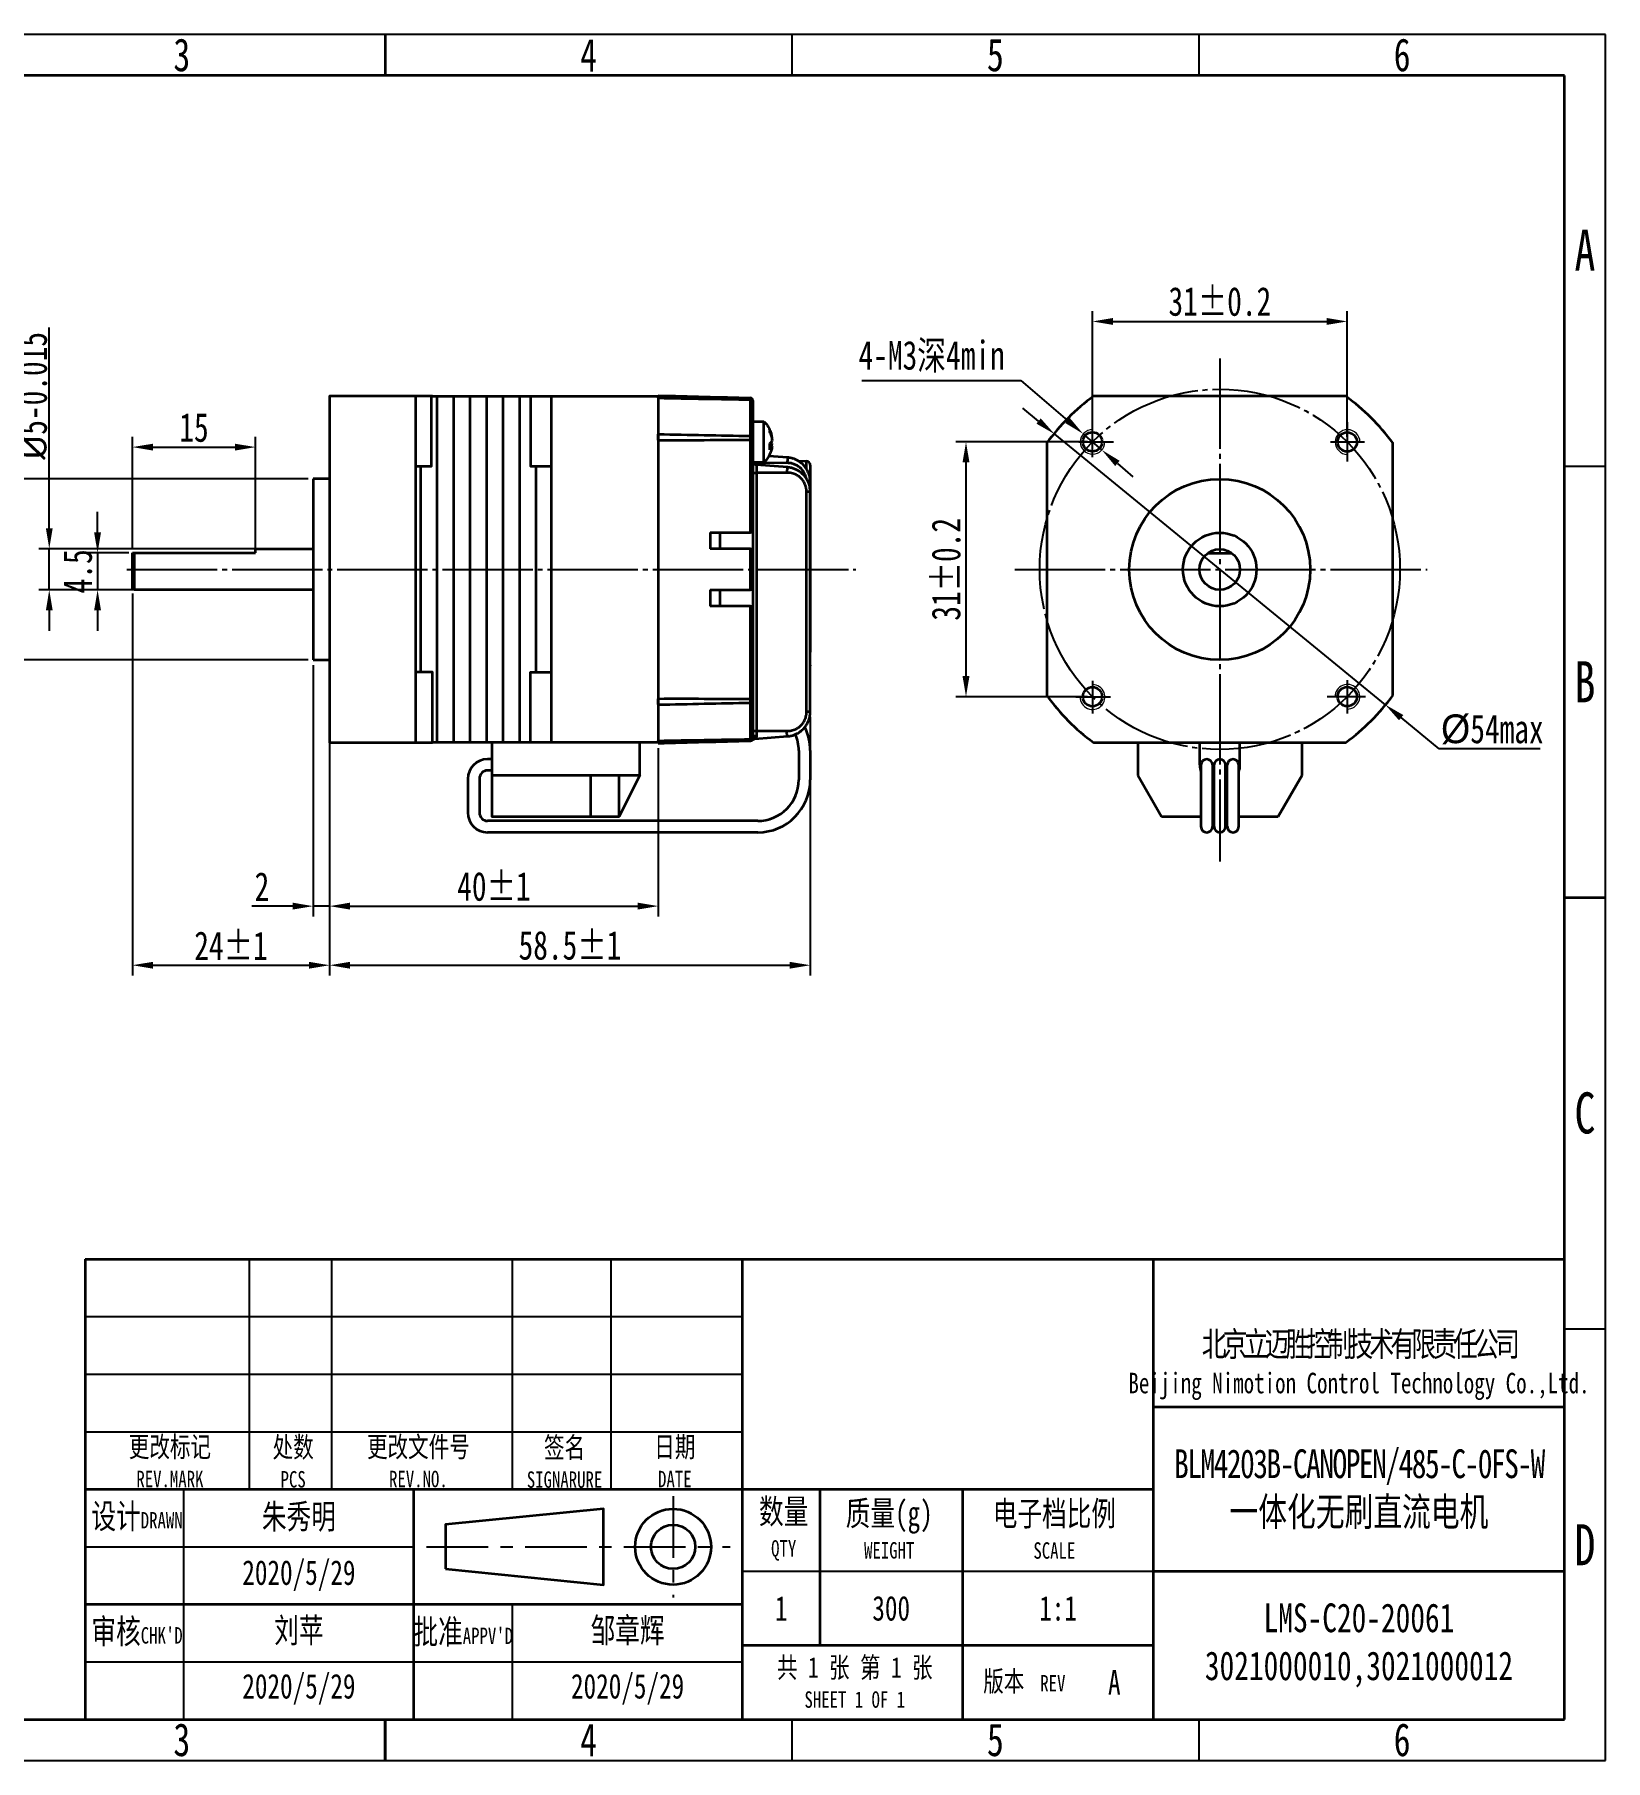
# Model space of a CAD drawing. Header units: inches. Extents: x 0 to 702, y -298 to -87.
# Drawn here: x 105.8 to 297, y -297.9 to -87.9 of the extents above; entities that cross this region are included whole.
import ezdxf

# ---------------------------------------------------------------- set-up
doc = ezdxf.new("R2010")
doc.units = ezdxf.units.IN
doc.linetypes.add('CENTER', pattern=[2, 1.25, -0.25, 0.25, -0.25])
doc.linetypes.add('JIS_08_11', pattern=[12.8, 11, -0.6, 0.6, -0.6])
for name, color, linetype in [('中心线层', 1, 'JIS_08_11'), ('图框', 7, 'Continuous'), ('尺寸线层', 3, 'Continuous')]:
    doc.layers.add(name, color=color, linetype=linetype)
doc.layers.add('粗实线层', color=7, linetype='Continuous', lineweight=35)
doc.styles.get("Standard").update_dxf_attribs({"font": 'gbenor.shx', "bigfont": 'gbcbig.shx'})
doc.styles.add('字高0', font='hyswlongfangsong.ttf')
doc.styles.add('字高3.5', font='hyswlongfangsong.ttf', dxfattribs={"height": 3.5})
doc.styles.add('字高5', font='hyswlongfangsong.ttf', dxfattribs={"height": 5})
doc.dimstyles.new('1倍高(字高3.5)', dxfattribs={"dimtxt": 3.5, "dimasz": 2.5, "dimexe": 1.25, "dimexo": 0.625, "dimtad": 1, "dimtoh": 1, "dimdsep": 46, "dimtxsty": '字高0', "dimcen": 2.5, "dimazin": 2, "dimtfac": 1, "dimtmove": 0, "dimatfit": 3, "dimfxl": 1, "dimarcsym": 0})
doc.dimstyles.new('副本 1倍高(字高3.5)', dxfattribs={"dimtxt": 3.5, "dimasz": 2.5, "dimexe": 1.25, "dimexo": 0.625, "dimtad": 1, "dimdsep": 46, "dimtxsty": '字高0', "dimcen": 2.5, "dimazin": 2, "dimtfac": 1, "dimtmove": 0, "dimatfit": 3, "dimfxl": 1, "dimarcsym": 0})

# ---------------------------------------------------------------- blocks, each defined once
blk = doc.blocks.new('*D3')
at = {"layer": '尺寸线层', "color": 0, "lineweight": -2, "transparency": 16777216}
for p, q in [((234.57, -136.88), (234.57, -121.59)), ((265.57, -136.88), (265.57, -121.59)), ((237.07, -122.84), (263.07, -122.84))]:
    blk.add_line(p, q, dxfattribs=at)
at = {"layer": '尺寸线层', "color": 0, "transparency": 16777216}
for points in [[(237.07, -122.42), (237.07, -123.26), (234.57, -122.84)], [(263.07, -122.42), (263.07, -123.26), (265.57, -122.84)]]:
    blk.add_solid(points, dxfattribs=at)
at = {"layer": '尺寸线层', "color": 0, "transparency": 16777216, "insert": (250.07, -120.43), "char_height": 3.5, "attachment_point": 5, "style": '字高0'}
blk.add_mtext('31±0.2', dxfattribs=at)
blk = doc.blocks.new('*D4')
at = {"layer": '尺寸线层', "color": 0, "lineweight": -2, "transparency": 16777216}
for p, q in [((233.95, -137.5), (217.93, -137.5)), ((219.18, -166), (219.18, -140)), ((233.95, -168.5), (217.93, -168.5))]:
    blk.add_line(p, q, dxfattribs=at)
at = {"layer": '尺寸线层', "color": 0, "transparency": 16777216}
for points in [[(218.76, -140), (219.6, -140), (219.18, -137.5)], [(218.76, -166), (219.6, -166), (219.18, -168.5)]]:
    blk.add_solid(points, dxfattribs=at)
at = {"layer": '尺寸线层', "color": 0, "transparency": 16777216, "insert": (216.77, -153), "char_height": 3.5, "attachment_point": 5, "rotation": 90, "style": '字高0'}
blk.add_mtext('31±0.2', dxfattribs=at)
blk = doc.blocks.new('*D5')
at = {"layer": '尺寸线层', "color": 0, "lineweight": -2, "transparency": 16777216}
for p, q in [((228.01, -134.96), (226.08, -133.38)), ((229.95, -136.54), (270.2, -169.47)), ((276.78, -174.85), (272.13, -171.05)), ((289.05, -174.85), (276.78, -174.85))]:
    blk.add_line(p, q, dxfattribs=at)
at = {"layer": '尺寸线层', "color": 0, "transparency": 16777216}
for points in [[(228.28, -134.64), (227.75, -135.28), (229.95, -136.54)], [(272.4, -170.73), (271.87, -171.37), (270.2, -169.47)]]:
    blk.add_solid(points, dxfattribs=at)
at = {"layer": '尺寸线层', "color": 0, "transparency": 16777216, "insert": (283.23, -172.47), "char_height": 3.5, "attachment_point": 5, "style": '字高0'}
blk.add_mtext('{\\fGulim|b0|i0|c134|p0;%%C}54max', dxfattribs=at)
blk = doc.blocks.new('*D6')
at = {"layer": '尺寸线层', "color": 0, "lineweight": -2, "transparency": 16777216}
for p, q in [((206.51, -130.01), (225.87, -130.01)), ((225.87, -130.01), (231.54, -134.89)), ((235.71, -138.48), (233.44, -136.52)), ((237.6, -140.11), (239.5, -141.74))]:
    blk.add_line(p, q, dxfattribs=at)
at = {"layer": '尺寸线层', "color": 0, "transparency": 16777216}
for points in [[(231.81, -134.58), (231.27, -135.21), (233.44, -136.52)], [(237.88, -139.8), (237.33, -140.43), (235.71, -138.48)]]:
    blk.add_solid(points, dxfattribs=at)
at = {"layer": '尺寸线层', "color": 0, "transparency": 16777216, "insert": (215, -127.13), "char_height": 3.5, "attachment_point": 5, "style": '字高0'}
blk.add_mtext('4-M3深4min', dxfattribs=at)
blk = doc.blocks.new('*D7')
at = {"layer": '尺寸线层', "color": 0, "lineweight": -2, "transparency": 16777216}
for p, q in [((141.73, -174.68), (141.73, -195.23)), ((181.73, -174.78), (181.73, -195.23)), ((144.23, -193.98), (179.23, -193.98))]:
    blk.add_line(p, q, dxfattribs=at)
at = {"layer": '尺寸线层', "color": 0, "transparency": 16777216}
for points in [[(144.23, -193.56), (144.23, -194.4), (141.73, -193.98)], [(179.23, -193.56), (179.23, -194.4), (181.73, -193.98)]]:
    blk.add_solid(points, dxfattribs=at)
at = {"layer": '尺寸线层', "color": 0, "transparency": 16777216, "insert": (161.73, -191.6), "char_height": 3.5, "attachment_point": 5, "style": '字高0'}
blk.add_mtext('40%%P1', dxfattribs=at)
blk = doc.blocks.new('*D8')
at = {"layer": '尺寸线层', "color": 0, "lineweight": -2, "transparency": 16777216}
for p, q in [((117.73, -155.96), (117.73, -202.42)), ((141.73, -156.36), (141.73, -202.42)), ((120.23, -201.17), (139.23, -201.17))]:
    blk.add_line(p, q, dxfattribs=at)
at = {"layer": '尺寸线层', "color": 0, "transparency": 16777216}
for points in [[(120.23, -200.76), (120.23, -201.59), (117.73, -201.17)], [(139.23, -200.76), (139.23, -201.59), (141.73, -201.17)]]:
    blk.add_solid(points, dxfattribs=at)
at = {"layer": '尺寸线层', "color": 0, "transparency": 16777216, "insert": (129.73, -198.8), "char_height": 3.5, "attachment_point": 5, "style": '字高0'}
blk.add_mtext('24%%P1', dxfattribs=at)
blk = doc.blocks.new('*D9')
at = {"layer": '尺寸线层', "color": 0, "lineweight": -2, "transparency": 16777216}
for p, q in [((139.73, -164.65), (139.73, -195.23)), ((141.73, -164.65), (141.73, -195.23)), ((137.23, -193.98), (132.28, -193.98)), ((141.73, -193.98), (139.73, -193.98)), ((144.23, -193.98), (146.73, -193.98))]:
    blk.add_line(p, q, dxfattribs=at)
at = {"layer": '尺寸线层', "color": 0, "transparency": 16777216}
for points in [[(137.23, -193.56), (137.23, -194.4), (139.73, -193.98)], [(144.23, -193.56), (144.23, -194.4), (141.73, -193.98)]]:
    blk.add_solid(points, dxfattribs=at)
at = {"layer": '尺寸线层', "color": 0, "transparency": 16777216, "insert": (133.5, -191.6), "char_height": 3.5, "attachment_point": 5, "style": '字高0'}
blk.add_mtext('2', dxfattribs=at)
blk = doc.blocks.new('*D10')
at = {"layer": '尺寸线层', "color": 0, "lineweight": -2, "transparency": 16777216}
for p, q in [((200.23, -170.95), (200.23, -202.42)), ((141.73, -174.68), (141.73, -202.42)), ((144.23, -201.17), (197.73, -201.17))]:
    blk.add_line(p, q, dxfattribs=at)
at = {"layer": '尺寸线层', "color": 0, "transparency": 16777216}
for points in [[(144.23, -200.76), (144.23, -201.59), (141.73, -201.17)], [(197.73, -200.76), (197.73, -201.59), (200.23, -201.17)]]:
    blk.add_solid(points, dxfattribs=at)
at = {"layer": '尺寸线层', "color": 0, "transparency": 16777216, "insert": (170.98, -198.77), "char_height": 3.5, "attachment_point": 5, "style": '字高0'}
blk.add_mtext('58.5±1', dxfattribs=at)
blk = doc.blocks.new('*D11')
at = {"layer": '尺寸线层', "color": 0, "lineweight": -2, "transparency": 16777216}
for p, q in [((117.73, -150.38), (117.73, -136.88)), ((120.23, -138.13), (130.23, -138.13)), ((132.73, -150.37), (132.73, -136.88))]:
    blk.add_line(p, q, dxfattribs=at)
at = {"layer": '尺寸线层', "color": 0, "transparency": 16777216}
for points in [[(120.23, -137.72), (120.23, -138.55), (117.73, -138.13)], [(130.23, -137.72), (130.23, -138.55), (132.73, -138.13)]]:
    blk.add_solid(points, dxfattribs=at)
at = {"layer": '尺寸线层', "color": 0, "transparency": 16777216, "insert": (125.23, -135.76), "char_height": 3.5, "attachment_point": 5, "style": '字高0'}
blk.add_mtext('15', dxfattribs=at)
blk = doc.blocks.new('*D12')
at = {"layer": '尺寸线层', "color": 0, "lineweight": -2, "transparency": 16777216}
for p, q in [((113.5, -148.5), (113.5, -146)), ((117.31, -151), (112.25, -151)), ((113.5, -151), (113.5, -155.5)), ((117.31, -155.5), (112.25, -155.5)), ((113.5, -158), (113.5, -160.5))]:
    blk.add_line(p, q, dxfattribs=at)
at = {"layer": '尺寸线层', "color": 0, "transparency": 16777216}
for points in [[(113.08, -148.5), (113.92, -148.5), (113.5, -151)], [(113.08, -158), (113.92, -158), (113.5, -155.5)]]:
    blk.add_solid(points, dxfattribs=at)
at = {"layer": '尺寸线层', "color": 0, "transparency": 16777216, "insert": (111.09, -153.25), "char_height": 3.5, "attachment_point": 5, "rotation": 90, "style": '字高0'}
blk.add_mtext('4.5', dxfattribs=at)
blk = doc.blocks.new('*D13')
at = {"layer": '尺寸线层', "color": 0, "lineweight": -2, "transparency": 16777216}
for p, q in [((139.11, -142), (98.7, -142)), ((99.95, -144.5), (99.95, -161.5)), ((139.11, -164), (98.7, -164))]:
    blk.add_line(p, q, dxfattribs=at)
at = {"layer": '尺寸线层', "color": 0, "transparency": 16777216}
for points in [[(99.54, -144.5), (100.37, -144.5), (99.95, -142)], [(99.54, -161.5), (100.37, -161.5), (99.95, -164)]]:
    blk.add_solid(points, dxfattribs=at)
at = {"layer": '尺寸线层', "color": 0, "transparency": 16777216, "insert": (95.53, -152.9), "char_height": 3.5, "attachment_point": 5, "rotation": 90, "style": '字高0'}
blk.add_mtext('{\\fISOCPEUR|b0|i0|c0|p34;%%C}22\\S 0^ -0.03;', dxfattribs=at)
blk = doc.blocks.new('*D16')
at = {"layer": '尺寸线层', "color": 0, "lineweight": -2, "transparency": 16777216}
for p, q in [((107.62, -148), (107.62, -123.59)), ((139.11, -150.5), (106.37, -150.5)), ((107.62, -155.5), (107.62, -150.5)), ((139.11, -155.5), (106.37, -155.5)), ((107.62, -158), (107.62, -160.5))]:
    blk.add_line(p, q, dxfattribs=at)
at = {"layer": '尺寸线层', "color": 0, "transparency": 16777216}
for points in [[(107.21, -148), (108.04, -148), (107.62, -150.5)], [(107.21, -158), (108.04, -158), (107.62, -155.5)]]:
    blk.add_solid(points, dxfattribs=at)
at = {"layer": '尺寸线层', "color": 0, "transparency": 16777216, "insert": (103.16, -131.89), "char_height": 3.5, "attachment_point": 5, "rotation": 90, "style": '字高0'}
blk.add_mtext('{\\fISOCPEUR|b0|i0|c0|p34;%%C}5\\S 0^ -0.015;', dxfattribs=at)

msp = doc.modelspace()

# ---------------------------------------------------------------- linework, layer by layer
at = {"color": 0, "lineweight": 35}
msp.add_lwpolyline([(271.127, -168.345), (271.127, -137.63, 0.0746093), (265.412, -131.95), (234.698, -131.95, 0.0779443), (229.018, -137.63), (229.018, -168.345, 0.0807796), (234.698, -174.059), (265.412, -174.059, 0.0774491)], format="xyb", close=True, dxfattribs=at)
msp.add_lwpolyline([(248.576, -151.032), (251.513, -151.032)], dxfattribs=at)
at = {"color": 0, "lineweight": 18}
msp.add_lwpolyline([(260.174, -174.059), (236.739, -174.059)], dxfattribs=at)
msp.add_lwpolyline([(260.174, -174.059), (236.739, -174.059)], dxfattribs=at)
at = {"color": 0, "lineweight": 35}
for centre, radius in [((234.572, -137.487), 1.174), ((265.572, -137.504), 1.174), ((250.056, -153.021), 11.004), ((250.054, -153.023), 4.472), ((250.055, -153.021), 2.466), ((234.572, -168.504), 1.174), ((265.572, -168.492), 1.174)]:
    msp.add_circle(centre, radius, dxfattribs=at)
at = {"color": 0, "lineweight": 18}
for centre, radius, start, end in [((234.591, -137.502), 1.494, 90.09316, 359.90684), ((265.617, -137.517), 1.502, 359.78612, 268.92639), ((234.572, -168.54), 1.514, 179.34418, 89.36833), ((265.594, -168.504), 1.502, 269.77973, 180.22027)]:
    msp.add_arc(centre, radius, start, end, dxfattribs=at)
at = {"layer": '中心线层', "color": 0}
for p, q in [((250.072, -127.358), (250.072, -188.549)), ((234.572, -139.372), (234.572, -135.634)), ((265.572, -135.084), (265.572, -139.882)), ((232.895, -137.504), (237.124, -137.504)), ((263.523, -137.504), (267.681, -137.504)), ((117.061, -153.004), (205.766, -153.004)), ((225.126, -153.004), (275.309, -153.004)), ((234.572, -166.552), (234.572, -170.554)), ((265.572, -166.47), (265.572, -170.539)), ((232.537, -168.504), (236.773, -168.504)), ((267.781, -168.504), (263.116, -168.504))]:
    msp.add_line(p, q, dxfattribs=at)
msp.add_circle((250.072, -153.004), 21.92, dxfattribs=at)
at = {"layer": '图框', "color": 0}
for p, q in [((297, -87.931), (0, -87.931)), ((198, -87.931), (198, -92.931)), ((247.5, -87.931), (247.5, -92.931)), ((297, -297.931), (297, -87.931)), ((292, -140.431), (297, -140.431)), ((112, -236.931), (112, -292.931)), ((132, -264.931), (132, -236.931)), ((142, -264.931), (142, -236.931)), ((164, -264.931), (164, -236.931)), ((176, -264.931), (176, -236.931)), ((112, -243.931), (192, -243.931)), ((292, -245.431), (297, -245.431)), ((192, -247.059), (192, -247.059)), ((112, -250.931), (192, -250.931)), ((112, -257.931), (192, -257.931)), ((112, -264.931), (122, -264.931)), ((124, -292.931), (124, -264.931)), ((192, -264.931), (217, -264.931)), ((112, -271.931), (152, -271.931)), ((242, -274.931), (192, -274.931)), ((164, -292.931), (164, -278.931)), ((242, -283.931), (230, -283.931)), ((242, -292.931), (242, -283.931)), ((112, -285.931), (192, -285.931)), ((198, -292.931), (198, -297.931)), ((247.5, -292.931), (247.5, -297.931)), ((0, -297.931), (297, -297.931))]:
    msp.add_line(p, q, dxfattribs=at)
at = {"layer": '图框', "color": 0, "lineweight": 35}
for p, q in [((148.5, -87.931), (148.5, -92.931)), ((292, -92.931), (25, -92.931)), ((292, -292.931), (292, -92.931)), ((292, -192.931), (297, -192.931)), ((112, -236.931), (292, -236.931)), ((112, -236.931), (112, -292.931)), ((192, -264.931), (192, -236.931)), ((242, -292.931), (242, -236.931)), ((292, -254.931), (242, -254.931)), ((112, -264.931), (242, -264.931)), ((152, -292.931), (152, -264.931)), ((192, -292.931), (192, -264.931)), ((201.385, -264.931), (201.385, -283.931)), ((218.769, -264.931), (218.769, -292.931)), ((292, -274.931), (242, -274.931)), ((112, -278.931), (192, -278.931)), ((242, -283.931), (192, -283.931)), ((25, -292.931), (292, -292.931)), ((148.5, -297.931), (148.5, -292.931)), ((148.5, -292.931), (148.5, -297.931))]:
    msp.add_line(p, q, dxfattribs=at)
at = {"layer": '图框', "color": 0, "linetype": 'CENTER', "ltscale": 6}
for p, q in [((183.538, -265.777), (183.538, -278.085)), ((153.538, -271.931), (190.462, -271.931))]:
    msp.add_line(p, q, dxfattribs=at)
at = {"layer": '图框', "color": 0, "lineweight": 35}
msp.add_lwpolyline([(155.846, -274.623), (175.077, -276.546), (175.077, -267.315), (155.846, -269.238)], close=True, dxfattribs=at)
for radius in [4.615, 2.692]:
    msp.add_circle((183.538, -271.931), radius, dxfattribs=at)
at = {"layer": '粗实线层', "color": 0, "linetype": 'Continuous'}
for p, q in [((181.732, -132.147), (181.732, -136.562)), ((192.94, -136.771), (192.94, -132.353)), ((193.232, -132.565), (193.232, -136.983)), ((193.232, -135.004), (194.581, -135.004)), ((194.581, -140.004), (194.581, -135.004)), ((181.732, -137.268), (181.732, -168.74)), ((192.94, -148.504), (192.94, -137.266)), ((192.94, -137.266), (193.232, -137.266)), ((193.232, -137.266), (193.232, -148.504)), ((195.269, -137.709), (195.269, -138.448)), ((195.586, -137.721), (195.269, -137.721)), ((195.586, -138.027), (195.269, -138.027)), ((195.519, -136.982), (195.586, -136.982)), ((195.519, -138.027), (195.586, -137.721)), ((194.581, -140.004), (193.232, -140.004)), ((193.693, -140.004), (193.693, -140.292)), ((197.455, -140.063), (193.693, -140.065)), ((197.467, -140.589), (193.694, -140.292)), ((197.467, -139.392), (195.191, -139.213)), ((198.733, -139.79), (199.762, -139.844)), ((193.693, -141.249), (193.693, -172.659)), ((197.35, -141.249), (193.693, -141.249)), ((200.236, -141.909), (200.193, -141.909)), ((200.232, -143.58), (200.232, -142.383)), ((200.236, -141.909), (200.236, -163.099)), ((199.784, -170.329), (199.784, -143.58)), ((200.232, -170.329), (200.232, -143.58)), ((188.032, -148.504), (188.032, -150.504)), ((188.032, -148.504), (192.94, -148.504)), ((189.232, -148.504), (189.232, -150.504)), ((193.232, -148.504), (192.94, -148.504)), ((193.232, -148.504), (193.232, -150.504)), ((192.94, -150.504), (188.032, -150.504)), ((192.94, -155.504), (192.94, -150.504)), ((192.94, -150.504), (193.232, -150.504)), ((193.232, -150.504), (193.232, -155.504)), ((188.032, -155.504), (192.94, -155.504)), ((188.032, -155.504), (188.032, -157.504)), ((189.232, -155.504), (189.232, -157.504)), ((193.232, -155.504), (192.94, -155.504)), ((193.232, -155.504), (193.232, -157.504)), ((192.94, -157.504), (188.032, -157.504)), ((192.94, -168.743), (192.94, -157.504)), ((192.94, -157.504), (193.232, -157.504)), ((193.232, -157.504), (193.232, -168.743)), ((200.236, -163.099), (200.232, -163.099)), ((200.236, -164.664), (200.232, -164.728)), ((181.732, -169.447), (181.732, -173.862)), ((193.232, -168.743), (192.94, -168.743)), ((192.94, -173.656), (192.94, -169.238)), ((193.232, -169.026), (193.232, -173.444)), ((193.468, -173.635), (197.467, -173.32)), ((193.693, -172.659), (197.35, -172.659))]:
    msp.add_line(p, q, dxfattribs=at)
at = {"layer": '粗实线层', "color": 0, "lineweight": 35}
for p, q in [((141.732, -142.004), (139.732, -142.004)), ((139.732, -142.004), (139.732, -164.004)), ((117.732, -155.334), (117.732, -151.004)), ((117.732, -151.004), (132.732, -151.004)), ((117.732, -155.334), (117.732, -151.015)), ((132.732, -151.004), (132.732, -150.504)), ((132.732, -150.504), (139.732, -150.504)), ((117.936, -155.504), (117.732, -155.334)), ((117.936, -155.504), (117.732, -155.334)), ((139.732, -155.504), (117.936, -155.504)), ((139.732, -164.004), (141.732, -164.004))]:
    msp.add_line(p, q, dxfattribs=at)
at = {"layer": '粗实线层', "color": 0}
for p, q in [((240.072, -174.059), (240.072, -178.038)), ((247.622, -176.809), (247.622, -174.059)), ((252.522, -176.809), (252.522, -174.059)), ((260.072, -178.038), (260.072, -174.059)), ((161.46, -176.109), (160.96, -176.109)), ((198.832, -175.057), (198.832, -178.609)), ((200.232, -175.057), (200.232, -178.609)), ((159.96, -178.474), (159.96, -182.609)), ((161.46, -177.474), (160.96, -177.474)), ((240.072, -178.038), (242.979, -183.072)), ((247.772, -176.809), (247.772, -184.309)), ((249.172, -176.809), (249.172, -184.309)), ((249.372, -184.309), (249.372, -176.809)), ((250.772, -184.309), (250.772, -176.809)), ((250.972, -184.309), (250.972, -176.809)), ((252.372, -184.309), (252.372, -176.809)), ((260.072, -178.038), (257.166, -183.072)), ((158.56, -178.509), (158.56, -182.609)), ((193.832, -183.609), (160.96, -183.609)), ((242.979, -183.072), (247.772, -183.072)), ((249.172, -183.072), (249.372, -183.072)), ((250.772, -183.072), (250.972, -183.072)), ((252.372, -183.072), (257.166, -183.072)), ((193.832, -185.009), (160.96, -185.009))]:
    msp.add_line(p, q, dxfattribs=at)
at = {"layer": '粗实线层', "color": 0, "lineweight": 35}
for points in [[(154.249, -131.95), (141.732, -131.95), (141.732, -165.521), (141.732, -174.059), (154.249, -174.059), (154.249, -165.521), (152.276, -165.521)], [(152.174, -140.453), (154.147, -140.453), (154.147, -131.95), (166.188, -131.95), (181.732, -131.95), (181.732, -174.059), (166.188, -174.059), (154.147, -174.059)], [(152.174, -131.95), (152.174, -153.004), (152.174, -174.059)], [(152.174, -140.453), (154.147, -140.453), (154.147, -131.95), (166.188, -131.95), (181.732, -131.95), (181.732, -174.059), (166.188, -174.059), (154.147, -174.059)], [(152.174, -131.95), (152.174, -153.004), (152.174, -174.059)], [(166.188, -131.95), (166.188, -140.453), (168.705, -140.453)], [(166.188, -131.95), (166.188, -140.453), (168.705, -140.453)], [(168.705, -131.95), (168.705, -153.004), (168.705, -174.059)], [(168.705, -131.95), (168.705, -153.004), (168.705, -174.059)], [(117.936, -151.004), (117.936, -155.504)], [(117.936, -151.015), (117.936, -155.504)], [(141.732, -153.004), (141.732, -165.521)], [(166.188, -174.059), (166.188, -165.521), (168.705, -165.521)], [(166.188, -174.059), (166.188, -165.521), (168.705, -165.521)], [(161.46, -178.038), (179.487, -178.038), (179.487, -174.059)], [(161.46, -174.059), (161.46, -183.072), (176.97, -183.072), (176.97, -178.038)], [(161.46, -178.038), (179.487, -178.038), (179.487, -174.059)], [(161.46, -174.059), (161.46, -183.072), (176.97, -183.072), (176.97, -178.038)], [(173.467, -178.038), (173.467, -183.072)], [(173.467, -178.038), (173.467, -183.072)], [(179.487, -178.038), (176.97, -183.072)], [(179.487, -178.038), (176.97, -183.072)]]:
    msp.add_lwpolyline(points, dxfattribs=at)
at = {"layer": '粗实线层', "color": 0}
for points in [[(154.793, -131.95), (154.793, -153.004), (154.793, -174.059)], [(154.793, -131.95), (154.793, -153.004), (154.793, -174.059)], [(156.8, -131.95), (156.8, -153.004), (156.8, -174.059)], [(156.8, -131.95), (156.8, -153.004), (156.8, -174.059)], [(158.807, -131.95), (158.807, -153.004), (158.807, -174.059)], [(158.807, -131.95), (158.807, -153.004), (158.807, -174.059)], [(160.813, -131.95), (160.813, -153.004), (160.813, -174.059)], [(160.813, -131.95), (160.813, -153.004), (160.813, -174.059)], [(162.82, -131.95), (162.82, -153.004), (162.82, -174.059)], [(162.82, -131.95), (162.82, -153.004), (162.82, -174.059)], [(164.827, -131.95), (164.827, -153.004), (164.827, -174.059)], [(164.827, -131.95), (164.827, -153.004), (164.827, -174.059)], [(152.786, -140.453), (152.786, -153.004), (152.786, -165.521)], [(152.786, -140.453), (152.786, -153.004), (152.786, -165.521)], [(166.834, -140.453), (166.834, -153.004), (166.834, -165.521)], [(166.834, -140.453), (166.834, -153.004), (166.834, -165.521)]]:
    msp.add_lwpolyline(points, dxfattribs=at)
at = {"layer": '粗实线层', "color": 0, "linetype": 'Continuous', "flags": 128}
for points in [[(193.693, -140.304), (193.693, -140.315), (193.692, -140.437), (193.692, -140.65), (193.693, -140.932), (193.693, -141.25), (193.693, -141.25), (193.693, -141.25)], [(193.692, -173.253), (193.601, -173.262), (193.514, -173.283), (193.434, -173.313), (193.365, -173.351), (193.308, -173.397), (193.266, -173.448), (193.24, -173.504), (193.232, -173.561)]]:
    msp.add_lwpolyline(points, dxfattribs=at)
at = {"layer": '粗实线层', "color": 0, "linetype": 'Continuous'}
for centre, radius, start, end in [((192.932, -132.448), 0.3, 0, 88.5), ((192.972, -132.616), 0.265, 11.12696, 96.92401), ((192.972, -137.034), 0.265, 11.12668, 96.92382), ((193.732, -139.793), 0.5, 204.96811, 265.7622), ((204.807, -140.395), 5.075, 173.7653, 184.03299), ((199.736, -140.343), 0.5, 0, 87), ((192.972, -168.974), 0.265, 263.07625, 348.87278), ((192.972, -173.393), 0.265, 263.07618, 348.87332), ((192.932, -173.561), 0.3, 271.5, 0), ((192.946, -173.561), 0.3, 271.49065, 316.30488), ((192.946, -173.561), 0.3, 271.49392, 316.30806)]:
    msp.add_arc(centre, radius, start, end, dxfattribs=at)
at = {"layer": '粗实线层', "color": 0}
for centre, radius, start, end in [((193.832, -175.057), 5, 0, 23.30405), ((193.832, -175.057), 6.4, 0, 26.37601), ((160.96, -178.509), 2.4, 90, 180), ((248.472, -176.809), 0.7, 0, 180), ((250.072, -176.809), 0.7, 0, 180), ((251.672, -176.809), 0.7, 0, 180), ((160.96, -178.474), 1, 90, 180), ((250.072, -176.809), 2.45, 180, 200.15307), ((250.072, -176.809), 2.45, 339.84693, 0), ((193.832, -178.609), 6.4, 270, 0), ((193.832, -178.609), 5, 270, 0), ((250.072, -176.809), 2.45, 248.44791, 253.39845), ((250.072, -176.809), 2.45, 286.60155, 291.55209), ((160.96, -182.609), 2.4, 180, 270), ((160.96, -182.609), 1, 180, 270), ((248.472, -184.309), 0.7, 180, 0), ((250.072, -184.309), 0.7, 180, 0), ((251.672, -184.309), 0.7, 180, 0)]:
    msp.add_arc(centre, radius, start, end, dxfattribs=at)
at = {"layer": '粗实线层', "color": 0, "linetype": 'Continuous'}
for points in [[(181.732, -131.854), (185.467, -131.952), (189.204, -132.05), (192.94, -132.148)], [(181.732, -132.147), (185.467, -132.245), (189.204, -132.259), (192.94, -132.353)], [(192.94, -132.353), (192.94, -132.223), (192.94, -132.148), (192.94, -132.148)], [(193.232, -132.448), (193.232, -132.448), (193.232, -132.49), (193.232, -132.565)], [(195.269, -135.966), (195.281, -136.017), (195.307, -136.119), (195.281, -136.221), (195.269, -136.272)], [(181.732, -136.562), (185.467, -136.602), (189.204, -136.726), (192.94, -136.771)], [(181.732, -137.268), (185.467, -137.309), (189.204, -137.231), (192.94, -137.266)], [(192.94, -137.266), (192.94, -137.082), (192.94, -136.901), (192.94, -136.771)], [(193.232, -136.983), (193.232, -137.058), (193.232, -137.161), (193.232, -137.266)], [(181.732, -168.74), (185.467, -168.7), (189.204, -168.778), (192.94, -168.743)], [(181.732, -169.447), (185.467, -169.407), (189.204, -169.282), (192.94, -169.238)], [(192.94, -169.238), (192.94, -169.108), (192.94, -168.927), (192.94, -168.743)], [(193.232, -168.743), (193.232, -168.848), (193.232, -168.951), (193.232, -169.026)], [(181.732, -173.862), (185.467, -173.764), (189.204, -173.75), (192.94, -173.656)], [(181.732, -174.154), (185.467, -174.057), (189.204, -173.959), (192.94, -173.861)], [(192.94, -173.861), (192.94, -173.861), (192.94, -173.786), (192.94, -173.656)], [(193.512, -173.59), (193.376, -173.59), (193.246, -173.65), (193.164, -173.751)], [(193.232, -173.444), (193.232, -173.518), (193.232, -173.561), (193.232, -173.561)]]:
    msp.add_open_spline(points, degree=3, dxfattribs=at)
for points, knots in [([(181.732, -132.147), (181.732, -132.054), (181.732, -131.981), (181.732, -131.88), (181.732, -131.854), (181.732, -131.854)], [0, 0, 0, 0, 0.5, 0.5, 1, 1, 1, 1]), ([(194.589, -135.037), (194.647, -135.088), (194.902, -135.311), (195.13, -135.643), (195.251, -135.932), (195.271, -135.98)], [0, 0, 0, 0, 0.1958328, 0.867094, 1, 1, 1, 1]), ([(195.586, -136.982), (195.556, -136.809), (195.496, -136.458), (195.345, -136.131), (195.269, -135.966)], [0, 0, 0, 0, 0.4931329, 1, 1, 1, 1]), ([(195.269, -136.272), (195.343, -136.433), (195.495, -136.759), (195.555, -137.11), (195.586, -137.288)], [0, 0, 0, 0, 0.4931321, 1, 1, 1, 1]), ([(195.341, -136.141), (195.385, -136.227), (195.438, -136.328), (195.463, -136.439), (195.467, -136.458)], [0, 0, 0, 0, 0.8362611, 1, 1, 1, 1]), ([(181.732, -137.268), (181.732, -137.136), (181.732, -137.008), (181.732, -136.765), (181.732, -136.655), (181.732, -136.562)], [0, 0, 0, 0, 0.5, 0.5, 1, 1, 1, 1]), ([(195.452, -138.557), (195.435, -138.626), (195.357, -138.951), (195.072, -139.419), (194.781, -139.826), (194.602, -139.978), (194.581, -139.996)], [0, 0, 0, 0, 0.1251095, 0.5873203, 0.9496111, 1, 1, 1, 1]), ([(195.586, -137.288), (195.556, -137.36), (195.496, -137.505), (195.345, -137.641), (195.269, -137.709)], [0, 0, 0, 0, 0.493133, 1, 1, 1, 1]), ([(195.586, -138.027), (195.556, -138.099), (195.496, -138.244), (195.345, -138.38), (195.269, -138.448)], [0, 0, 0, 0, 0.4931329, 1, 1, 1, 1]), ([(195.586, -138.027), (195.563, -138.202), (195.54, -138.384), (195.469, -138.554), (195.466, -138.561)], [0, 0, 0, 0, 0.9590863, 1, 1, 1, 1]), ([(195.586, -137.721), (195.564, -137.648), (195.541, -137.574), (195.473, -137.506), (195.472, -137.504)], [0, 0, 0, 0, 0.98315861, 1, 1, 1, 1]), ([(193.693, -140.065), (193.632, -140.065), (193.51, -140.065), (193.38, -140.065), (193.337, -140.065), (193.324, -140.065)], [0, 0, 0, 0, 0.4144859, 0.8289716, 1, 1, 1, 1]), ([(197.467, -140.589), (197.463, -140.593), (197.453, -140.599), (197.436, -140.658), (197.418, -140.742), (197.396, -140.871), (197.372, -141.043), (197.357, -141.186), (197.35, -141.249)], [0, 0, 0, 0, 0.1572011, 0.3107051, 0.455673, 0.5894697, 0.8185118, 1, 1, 1, 1]), ([(197.455, -140.063), (197.461, -140), (197.474, -139.857), (197.483, -139.683), (197.486, -139.553), (197.485, -139.465), (197.478, -139.41), (197.472, -139.386), (197.467, -139.393), (197.467, -139.393)], [0, 0, 0, 0, 0.181141, 0.4097464, 0.5432869, 0.6879774, 0.8411881, 0.9990443, 1, 1, 1, 1]), ([(197.455, -140.063), (197.461, -140), (197.474, -139.857), (197.483, -139.683), (197.486, -139.553), (197.485, -139.465), (197.478, -139.41), (197.472, -139.386), (197.467, -139.393), (197.467, -139.393)], [0, 0, 0, 0, 0.1811409, 0.4097463, 0.5432872, 0.6879773, 0.8411885, 0.9990448, 1, 1, 1, 1]), ([(199.738, -141.937), (199.737, -141.932), (199.721, -141.77), (199.6, -141.467), (199.386, -141.054), (199.086, -140.702), (198.728, -140.419), (198.324, -140.218), (197.894, -140.086), (197.6, -140.071), (197.455, -140.063)], [0, 0, 0, 0, 0.00466989, 0.15256091, 0.29862863, 0.441594, 0.58147492, 0.72448694, 0.8637231, 1, 1, 1, 1]), ([(200.232, -142.383), (200.228, -142.268), (200.22, -142.048), (200.149, -141.652), (200.015, -141.235), (199.798, -140.813), (199.576, -140.501), (199.358, -140.261), (199.139, -140.062), (198.89, -139.878), (198.599, -139.709), (198.275, -139.566), (197.893, -139.445), (197.614, -139.411), (197.467, -139.392)], [0, 0, 0, 0, 0.0771058, 0.1476508, 0.269206, 0.3696531, 0.4645373, 0.525464, 0.586768, 0.6633076, 0.732443, 0.8116376, 0.9008516, 1, 1, 1, 1]), ([(200.232, -143.58), (200.225, -143.424), (200.212, -143.15), (200.131, -142.799), (200.031, -142.496), (199.903, -142.205), (199.74, -141.926), (199.55, -141.668), (199.322, -141.416), (199.039, -141.176), (198.711, -140.964), (198.352, -140.79), (197.932, -140.648), (197.627, -140.609), (197.467, -140.589)], [0, 0, 0, 0, 0.1042033, 0.1839216, 0.2404722, 0.3179129, 0.3972924, 0.4567616, 0.5325701, 0.6247162, 0.7046353, 0.7938584, 0.8923489, 1, 1, 1, 1]), ([(200.236, -140.343), (200.236, -140.343), (200.236, -140.354), (200.236, -140.394), (200.236, -140.424), (200.236, -140.503), (200.236, -140.551), (200.236, -140.665), (200.236, -140.731), (200.236, -140.947), (200.236, -141.121), (200.236, -141.497), (200.236, -141.702), (200.236, -141.909)], [0, 0, 0, 0, 0.125, 0.125, 0.25, 0.25, 0.375, 0.375, 0.5, 0.5, 0.75, 0.75, 1, 1, 1, 1]), ([(193.232, -141.249), (193.232, -141.249), (193.28, -141.249), (193.449, -141.249), (193.569, -141.249), (193.693, -141.249)], [0, 0, 0, 0, 0.5, 0.5, 1, 1, 1, 1]), ([(199.784, -143.58), (199.783, -143.534), (199.782, -143.443), (199.769, -143.306), (199.748, -143.171), (199.72, -143.036), (199.683, -142.903), (199.637, -142.77), (199.541, -142.534), (199.362, -142.213), (199.049, -141.855), (198.671, -141.572), (198.294, -141.395), (197.948, -141.295), (197.649, -141.246), (197.45, -141.248), (197.35, -141.249)], [0, 0, 0, 0, 0.0364105, 0.0726986, 0.108997, 0.1454382, 0.1821534, 0.2192705, 0.2569137, 0.3851181, 0.5105807, 0.6335034, 0.7590378, 0.8409777, 0.92083, 1, 1, 1, 1]), ([(199.974, -142.383), (200.02, -142.383), (200.116, -142.383), (200.212, -142.383), (200.225, -142.383), (200.232, -142.383)], [0, 0, 0, 0, 0.3072418, 0.6536203, 1, 1, 1, 1]), ([(200.232, -143.58), (200.232, -143.58), (200.185, -143.58), (200.021, -143.58), (199.905, -143.58), (199.784, -143.58)], [0, 0, 0, 0, 0.5, 0.5, 1, 1, 1, 1]), ([(181.732, -169.447), (181.732, -169.354), (181.732, -169.245), (181.732, -169.002), (181.732, -168.872), (181.732, -168.74)], [0, 0, 0, 0, 0.5, 0.5, 1, 1, 1, 1]), ([(197.35, -172.659), (197.4, -172.661), (197.499, -172.664), (197.648, -172.656), (197.796, -172.638), (197.945, -172.61), (198.093, -172.572), (198.34, -172.492), (198.671, -172.337), (199.049, -172.054), (199.362, -171.696), (199.558, -171.344), (199.674, -171.041), (199.737, -170.807), (199.777, -170.569), (199.782, -170.409), (199.784, -170.329)], [0, 0, 0, 0, 0.0395689, 0.0791448, 0.1189082, 0.1590368, 0.1997039, 0.2410758, 0.3664487, 0.4895195, 0.6148186, 0.7431731, 0.80862, 0.8727768, 0.9363336, 1, 1, 1, 1]), ([(197.467, -173.32), (197.614, -173.302), (197.893, -173.267), (198.275, -173.147), (198.599, -173.003), (198.89, -172.834), (199.139, -172.651), (199.358, -172.451), (199.576, -172.212), (199.798, -171.899), (200.015, -171.477), (200.149, -171.06), (200.22, -170.664), (200.228, -170.444), (200.232, -170.329)], [0, 0, 0, 0, 0.09914839, 0.18836243, 0.26755704, 0.3366925, 0.41323207, 0.47453599, 0.53546285, 0.63034683, 0.73079398, 0.85234918, 0.92289437, 1, 1, 1, 1]), ([(200.232, -170.329), (200.232, -170.329), (200.214, -170.329), (200.151, -170.329), (200.108, -170.329), (200.014, -170.329), (199.964, -170.329), (199.869, -170.329), (199.824, -170.329), (199.784, -170.329)], [0, 0, 0, 0, 0.25, 0.25, 0.5, 0.5, 0.75, 0.75, 1, 1, 1, 1]), ([(181.732, -174.154), (181.732, -174.154), (181.732, -174.129), (181.732, -174.028), (181.732, -173.955), (181.732, -173.862)], [0, 0, 0, 0, 0.5, 0.5, 1, 1, 1, 1]), ([(193.158, -173.765), (193.157, -173.768), (193.154, -173.776), (193.16, -173.76), (193.164, -173.751)], [0, 0, 0, 0, 0.4047214, 1, 1, 1, 1]), ([(193.159, -173.765), (193.157, -173.768), (193.154, -173.776), (193.16, -173.76), (193.164, -173.751)], [0, 0, 0, 0, 0.41632876, 1, 1, 1, 1]), ([(193.159, -173.765), (193.157, -173.768), (193.154, -173.776), (193.16, -173.76), (193.164, -173.751)], [0, 0, 0, 0, 0.41632831, 1, 1, 1, 1]), ([(193.159, -173.765), (193.157, -173.768), (193.154, -173.776), (193.16, -173.76), (193.164, -173.751)], [0, 0, 0, 0, 0.416328, 1, 1, 1, 1]), ([(193.164, -173.771), (193.175, -173.76), (193.208, -173.726), (193.289, -173.679), (193.382, -173.642), (193.448, -173.639), (193.468, -173.638)], [0, 0, 0, 0, 0.1379322, 0.4166143, 0.8232957, 1, 1, 1, 1]), ([(193.232, -172.659), (193.232, -172.659), (193.28, -172.659), (193.449, -172.659), (193.569, -172.659), (193.693, -172.659)], [0, 0, 0, 0, 0.5, 0.5, 1, 1, 1, 1]), ([(193.512, -173.59), (193.494, -173.604), (193.484, -173.616), (193.469, -173.631), (193.466, -173.635), (193.466, -173.635), (193.469, -173.631), (193.484, -173.616), (193.495, -173.604), (193.512, -173.59)], [0, 0, 0, 0, 0.25, 0.25, 0.5, 0.5, 0.75, 0.75, 1, 1, 1, 1]), ([(193.512, -173.59), (193.505, -173.596), (193.474, -173.624), (193.47, -173.629), (193.468, -173.633)], [0, 0, 0, 0, 0.2231689, 1, 1, 1, 1]), ([(193.692, -173.253), (193.692, -173.335), (193.664, -173.404), (193.593, -173.516), (193.549, -173.559), (193.512, -173.59)], [0, 0, 0, 0, 0.5, 0.5, 1, 1, 1, 1]), ([(193.693, -172.659), (193.693, -172.765), (193.693, -172.872), (193.692, -173.075), (193.692, -173.168), (193.692, -173.253)], [0, 0, 0, 0, 0.5, 0.5, 1, 1, 1, 1]), ([(197.467, -173.32), (197.463, -173.316), (197.453, -173.309), (197.436, -173.251), (197.418, -173.167), (197.396, -173.038), (197.372, -172.866), (197.357, -172.723), (197.35, -172.659)], [0, 0, 0, 0, 0.1572012, 0.3107049, 0.4556732, 0.5894698, 0.8185127, 1, 1, 1, 1])]:
    msp.add_open_spline(points, degree=3, knots=knots, dxfattribs=at)

# ---------------------------------------------------------------- texts
at = {"layer": '图框', "color": 0, "attachment_point": 5}
for s, insert, char_height, width, style in [('3', (123.75, -90.431), 4, 49.50007, '字高3.5'), ('4', (173.25, -90.431), 4, 49.50007, '字高3.5'), ('5', (222.75, -90.431), 4, 49.50007, '字高3.5'), ('6', (272.25, -90.431), 4, 49.50007, '字高3.5'), ('A', (294.5, -114.181), 5, 25.00001, '字高5'), ('B', (294.5, -166.681), 5, 25.00001, '字高5'), ('C', (294.5, -219.181), 5, 25.00001, '字高5'), ('D', (294.5, -271.681), 5, 25.00001, '字高5'), ('3', (123.75, -295.431), 4, 49.50007, '字高3.5'), ('4', (173.25, -295.431), 4, 49.50007, '字高3.5'), ('5', (222.75, -295.431), 4, 49.50007, '字高3.5'), ('6', (272.25, -295.431), 4, 49.50007, '字高3.5')]:
    msp.add_mtext(s, dxfattribs=dict(at, insert=insert, char_height=char_height, width=width, style=style))
for s, insert, char_height, width in [('{\\fHYSWLongFangSong|b0|i0|c134|p2;\\H0.66667x;\\T0.8;北京立迈胜控制技术有限责任公司\\H1.1667x;\\W0.9;\\T0.9;\\P\\H0.71426x;\\W1;\\T1;Beijing Nimotion Control Technology Co.,Ltd.}', (267, -249.918), 4.5, 61.35081), ('{\\fHYSWLongFangSong|b0|i0|c134|p2;\\H0.83333x;更改标记\\P\\H0.8x;REV.MARK}', (122.303, -261.61), 3, 20.00031), ('{\\fHYSWLongFangSong|b0|i0|c134|p2;\\H0.83333x;处数\\P\\H0.8x;PCS}', (137.301, -261.65), 3, 20.00031), ('{\\fHYSWLongFangSong|b0|i0|c134|p2;\\H0.83333x;更改文件号\\P\\H0.8x;REV.NO.}', (152.541, -261.615), 3, 20.00031), ('{\\fHYSWLongFangSong|b0|i0|c134|p2;\\H0.83333x;签名\\P\\H0.8x;SIGNARURE}', (170.326, -261.688), 3, 20.00031), ('{\\fHYSWLongFangSong|b0|i0|c134|p2;\\H0.83333x;日期\\P\\H0.8x;DATE}', (183.746, -261.604), 3, 20.00031), ('{\\fHYSWLongFangSong|b0|i0|c134|p2;\\T0.9;BLM4203B-CANOPEN/485-C-0FS-W\\P\\T1;一体化无刷直流电机}', (267, -264.931), 3.5, 50), ('{\\fHYSWLongFangSong|b0|i0|c134|p2;\\H1.2x;设计\\H0.66667x;DRAWN}', (118.303, -268.375), 2.5, 12), ('{\\fHYSWLongFangSong|b0|i0|c134|p2;朱秀明}', (138, -268.431), 3, 28), ('{\\fHYSWLongFangSong|b0|i0|c134|p2;数量\\H0.83333x;\\P\\H0.8x;QTY}', (196.995, -269.875), 3, 20), ('{\\fHYSWLongFangSong|b0|i0|c134|p2;质量(g)\\P\\H0.66667x;WEIGHT}', (209.837, -269.875), 3, 20), ('{\\fHYSWLongFangSong|b0|i0|c134|p2;\\H1.2x;电子档比例\\P\\H0.66667x;SCALE}', (229.933, -269.901), 2.5, 28.36538), ('{\\fHYSWLongFangSong|b0|i0|c134|p2;2020/5/29}', (138, -275.431), 3, 28), ('{\\fHYSWLongFangSong|b0|i0|c134|p2;1}', (196.692, -279.431), 3, 9.38462), ('{\\fHYSWLongFangSong|b0|i0|c134|p2;300}', (210.077, -279.431), 3, 17.38462), ('{\\fHYSWLongFangSong|b0|i0|c134|p2;1:1}', (230.385, -279.431), 3, 23.23077), ("{\\fHYSWLongFangSong|b0|i0|c134|p2;\\H1.2x;审核\\H0.66667x;CHK'D}", (118.303, -282.375), 2.5, 12), ('{\\fHYSWLongFangSong|b0|i0|c134|p2;刘苹}', (138, -282.258), 3, 28), ("{\\fHYSWLongFangSong|b0|i0|c134|p2;\\H1.2x;批准\\H0.66667x;APPV'D}", (158, -282.431), 2.5, 12), ('{\\fHYSWLongFangSong|b0|i0|c134|p2;邹章辉}', (178, -282.258), 3, 28), ('{\\fHYSWLongFangSong|b0|i0|c134|p2;共 1 张 第 1 张\\H1.2x;\\P\\H0.66667x;SHEET 1 OF 1}', (205.645, -288.455), 2.5, 48.39413), ('{\\fHYSWLongFangSong|b0|i0|c134|p2;2020/5/29}', (138, -289.258), 3, 28), ('{\\fHYSWLongFangSong|b0|i0|c134|p2;2020/5/29}', (178, -289.258), 3, 28), ('{\\fHYSWLongFangSong|b0|i0|c134|p2;\\H0.83333x;版本\\H0.72x; \\H1.1111x; REV}', (226.281, -288.431), 3, 15.02449), ('{\\fHYSWLongFangSong|b0|i0|c134|p2;A}', (237.23, -288.431), 3, 9.54084)]:
    msp.add_mtext(s, dxfattribs=dict(at, insert=insert, char_height=char_height, width=width))
at = {"layer": '图框', "color": 0, "lineweight": -3, "insert": (267, -283.941), "char_height": 3.5, "attachment_point": 5}
msp.add_mtext_dynamic_manual_height_columns('{\\fHYSWLongFangSong|b0|i0|c134|p2;LMS-C20-20061\\P3021000010,3021000012}', width=50, gutter_width=1, heights=[18.116], dxfattribs=at)

# ---------------------------------------------------------------- dimensions: what is measured, and where the dimension line sits
at = {"layer": '尺寸线层', "color": 0}
for base, p1, p2, override, picture, middle in [((265.572, -122.84), (234.572, -137.504), (265.572, -137.504), {"dimgap": 0.625, "dimtol": 1, "dimlim": 0, "dimtp": 0.2, "dimtm": 0.2}, '*D3', (250.072, -120.433)), ((200.232, -201.174), (141.732, -174.059), (200.232, -170.329), {"dimgap": 0.625, "dimtol": 1, "dimlim": 0, "dimtp": 1, "dimtm": 1}, '*D10', (170.982, -198.767))]:
    dim = msp.add_linear_dim(base=base, p1=p1, p2=p2, dimstyle='1倍高(字高3.5)', override=override, dxfattribs=at)
    dim.commit()
    dim.dimension.update_dxf_attribs({"geometry": picture, "text_midpoint": middle})
for base, p1, p2, dimstyle, override, picture, middle in [((107.623, -150.504), (139.732, -155.504), (139.732, -150.504), '副本 1倍高(字高3.5)', {"dimtol": 1, "dimtm": 0.015, "dimtdec": 3}, '*D16', (107.623, -131.886)), ((99.953, -164.004), (139.732, -142.004), (139.732, -164.004), '1倍高(字高3.5)', {"dimtol": 1, "dimtm": 0.03}, '*D13', (99.953, -152.9))]:
    dim = msp.add_linear_dim(base=base, p1=p1, p2=p2, angle=90, text='{\\fISOCPEUR|b0|i0|c0|p34;%%C}<>', dimstyle=dimstyle, override=override, dxfattribs=at)
    dim.commit()
    dim.dimension.update_dxf_attribs({"geometry": picture, "text_midpoint": middle, "dimtype": 160})
dim = msp.add_diameter_dim_2p(p1=(235.709, -138.482), p2=(233.436, -136.525), text='4-M3深4min', dimstyle='1倍高(字高3.5)', dxfattribs=at)
dim.commit()
dim.dimension.update_dxf_attribs({"geometry": '*D6', "text_midpoint": (214.999, -130.009), "dimtype": 163})
dim = msp.add_linear_dim(base=(132.732, -138.134), p1=(117.732, -151.004), p2=(132.732, -150.998), dimstyle='1倍高(字高3.5)', dxfattribs=at)
dim.commit()
dim.dimension.update_dxf_attribs({"geometry": '*D11', "text_midpoint": (125.232, -135.759)})
dim = msp.add_diameter_dim_2p(p1=(229.947, -136.543), p2=(270.198, -169.466), text='{\\fGulim|b0|i0|c134|p0;%%C}54max', dimstyle='1倍高(字高3.5)', dxfattribs=at)
dim.commit()
dim.dimension.update_dxf_attribs({"geometry": '*D5', "text_midpoint": (283.227, -172.472)})
dim = msp.add_linear_dim(base=(219.179, -137.504), p1=(234.572, -168.504), p2=(234.572, -137.504), angle=90, dimstyle='1倍高(字高3.5)', override={"dimgap": 0.625, "dimtol": 1, "dimlim": 0, "dimtp": 0.2, "dimtm": 0.2}, dxfattribs=at)
dim.commit()
dim.dimension.update_dxf_attribs({"geometry": '*D4', "text_midpoint": (216.772, -153.004)})
dim = msp.add_linear_dim(base=(113.5, -155.504), p1=(117.936, -151.004), p2=(117.936, -155.504), angle=90, dimstyle='1倍高(字高3.5)', dxfattribs=at)
dim.commit()
dim.dimension.update_dxf_attribs({"geometry": '*D12', "text_midpoint": (113.5, -153.254), "dimtype": 160})
for base, p1, p2, text, picture, middle in [((141.732, -201.174), (117.732, -155.334), (141.732, -155.735), '24%%P1', '*D8', (129.732, -198.799)), ((181.732, -193.98), (141.732, -174.059), (181.732, -174.154), '40%%P1', '*D7', (161.732, -191.605))]:
    dim = msp.add_linear_dim(base=base, p1=p1, p2=p2, text=text, dimstyle='1倍高(字高3.5)', dxfattribs=at)
    dim.commit()
    dim.dimension.update_dxf_attribs({"geometry": picture, "text_midpoint": middle})
dim = msp.add_linear_dim(base=(141.732, -193.98), p1=(139.732, -164.025), p2=(141.732, -164.025), dimstyle='1倍高(字高3.5)', dxfattribs=at)
dim.commit()
dim.dimension.update_dxf_attribs({"geometry": '*D9', "text_midpoint": (133.505, -193.98), "dimtype": 160})

doc.saveas('drawing.dxf')
